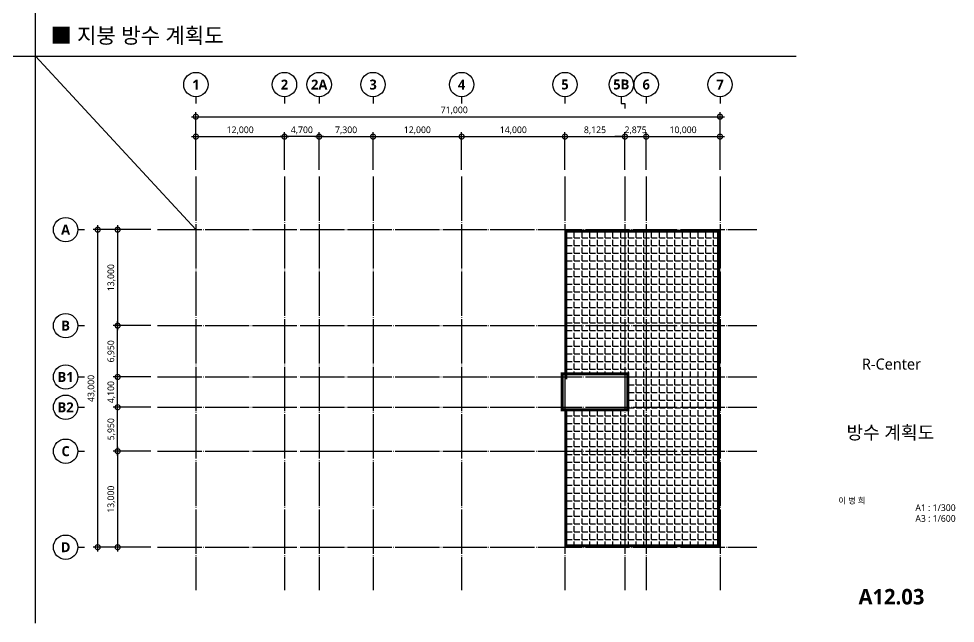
# Model space of a CAD drawing. Header units: millimetres. Extents: x 13950 to 241710, y 6300 to 171900.
# Drawn here: x 114722 to 241591, y 6300 to 88164 of the extents above; entities that cross this region are included whole.
import ezdxf
from ezdxf.enums import TextEntityAlignment as Align

# ---------------------------------------------------------------- set-up
doc = ezdxf.new("R2010")
doc.units = ezdxf.units.MM
doc.header["$LTSCALE"] = 200
doc.linetypes.add('CEN-GAUN', pattern=[32.2, 30, -1, 0.2, -1])
doc.linetypes.add('PHANTOM2', pattern=[1.25, 0.625, -0.125, 0.125, -0.125, 0.125, -0.125])
doc.layers.get('DEFPOINTS').update_dxf_attribs({"color": 137})
for name, color, linetype in [('AA-고무아스팔트3층 복합방수', 5, 'Continuous'), ('CEN', 1, 'CEN-GAUN'), ('DIM', 7, 'Continuous'), ('ELE-2', 2, 'Continuous'), ('ELE-4', 4, 'Continuous'), ('SYM-BUB', 3, 'Continuous'), ('TEXT', 3, 'Continuous'), ('WALL', 3, 'Continuous'), ('XR-SHEET$0$TITLE', 252, 'Continuous'), ('XR-SHEET$1$SHT', 252, 'Continuous'), ('XR-SHEET$1$TEXT', 252, 'Continuous')]:
    doc.layers.add(name, color=color, linetype=linetype)
doc.styles.add('$0$스타일1', font='malgun.ttf')
doc.styles.add('XR-SHEET$0$굴림체(옥산)', font='GulimChe.ttf')
doc.styles.add('맑은고딕B', font='malgunbd.ttf')
doc.styles.add('스타일1', font='malgun.ttf')
doc.styles.add('스타일2', font='malgunbd.ttf')
doc.dimstyles.new('CJA', dxfattribs={"dimscale": 300, "dimtxt": 2.7, "dimasz": 1, "dimexe": 2, "dimexo": 3, "dimgap": 1, "dimtad": 1, "dimdec": 0, "dimzin": 1, "dimdsep": 46, "dimlunit": 6, "dimtxsty": '$0$스타일1', "dimblk": 'CJDOT', "dimcen": 0.09, "dimdle": 1, "dimclrd": 256, "dimclre": 256, "dimclrt": 3, "dimadec": 0, "dimazin": 0, "dimtfac": 1, "dimtdec": 0, "dimtix": 1, "dimtmove": 2, "dimatfit": 3, "dimldrblk": 'CJDOT', "dimfxl": 1, "dimtolj": 1, "dimtzin": 1, "dimarcsym": 0})

# ---------------------------------------------------------------- blocks, each defined once
blk = doc.blocks.new('XR-SHEET$0$TITLE')
at = {"layer": 'XR-SHEET$0$TITLE', "style": 'XR-SHEET$0$굴림체(옥산)'}
for tag, height, p in [('동명칭', 6, (776.77, -457.26)), ('SCALE-A1', 3, (797.5, -522)), ('SCALE-A3', 3, (797.5, -527)), ('DATA', 3, (797.5, -540))]:
    blk.add_attdef(tag, text='', height=height, dxfattribs=at).set_placement(p, align=Align.MIDDLE)
for tag, height, p in [('TITLE1', 6, (776.5, -479.4)), ('TITLE4', 6, (776.5, -484.39)), ('TITLE2', 6, (776.5, -489)), ('TITLE5', 6, (776.5, -493.99)), ('TITLE3', 6, (776.5, -498.7)), ('NAME-1', 3, (760.16, -517.5)), ('NAME-2', 3, (760.16, -526.5)), ('A0.00', 7, (776.5, -561))]:
    blk.add_attdef(tag, text='', height=height, dxfattribs=at).set_placement(p, align=Align.MIDDLE_CENTER)
blk = doc.blocks.new('_DotSmall')
at = {"color": 0, "linetype": 'ByBlock', "const_width": 0.5}
blk.add_lwpolyline([(-0.0625, 0, 1), (0.0625, 0, 1)], format="xyb", close=True, dxfattribs=at)
blk = doc.blocks.new('*D38')
at = {"layer": 'DEFPOINTS', "color": 0, "transparency": 16777216}
for p in [(3100, -16400), (11200, -16400), (11200, -59400)]:
    blk.add_point(p, dxfattribs=at)
at = {"layer": 'DIM', "color": 7, "lineweight": -2, "transparency": 16777216}
for p, q in [((10300, -16400), (2500, -16400)), ((3100, -60000), (3100, -15800)), ((10300, -59400), (2500, -59400))]:
    blk.add_line(p, q, dxfattribs=at)
at = {"layer": 'DIM', "color": 7, "lineweight": -2, "transparency": 16777216, "xscale": 1350, "yscale": 1350, "zscale": 1350}
for p, rotation in [((3100, -16400), 90), ((3100, -59400), 270)]:
    blk.add_blockref('_DotSmall', p, dxfattribs=dict(at, rotation=rotation))
at = {"layer": 'DIM', "color": 3, "transparency": 16777216, "insert": (2260, -37900), "char_height": 900, "attachment_point": 5, "rotation": 90, "style": '$0$스타일1'}
blk.add_mtext('\\A1;43,000', dxfattribs=at)
blk = doc.blocks.new('CJDOT')
blk.add_line((-2, 0), (2, 0))
at = {"const_width": 0.5}
blk.add_lwpolyline([(-0.25, 0, 1), (0.25, 0, 1)], format="xyb", close=True, dxfattribs=at)
blk = doc.blocks.new('*D39')
at = {"layer": 'DEFPOINTS', "color": 0, "transparency": 16777216}
for p in [(11200, -16400), (5800, -29400), (11200, -29400)]:
    blk.add_point(p, dxfattribs=at)
at = {"layer": 'DIM', "color": 7, "lineweight": -2, "transparency": 16777216}
for p, q in [((10300, -16400), (5200, -16400)), ((5800, -15800), (5800, -30000)), ((10300, -29400), (5200, -29400))]:
    blk.add_line(p, q, dxfattribs=at)
at = {"layer": 'DIM', "color": 7, "lineweight": -2, "transparency": 16777216, "xscale": 1350, "yscale": 1350, "zscale": 1350}
for p, rotation in [((5800, -16400), 90), ((5800, -29400), 270)]:
    blk.add_blockref('_DotSmall', p, dxfattribs=dict(at, rotation=rotation))
at = {"layer": 'DIM', "color": 3, "transparency": 16777216, "insert": (4957, -22900), "char_height": 900, "attachment_point": 5, "rotation": 90, "style": '$0$스타일1'}
blk.add_mtext('\\A1;13,000', dxfattribs=at)
blk = doc.blocks.new('*D40')
at = {"layer": 'DEFPOINTS', "color": 0, "transparency": 16777216}
for p in [(11200, -46400), (5800, -59400), (11200, -59400)]:
    blk.add_point(p, dxfattribs=at)
at = {"layer": 'DIM', "color": 7, "lineweight": -2, "transparency": 16777216}
for p, q in [((10300, -46400), (5200, -46400)), ((5800, -45800), (5800, -60000)), ((10300, -59400), (5200, -59400))]:
    blk.add_line(p, q, dxfattribs=at)
at = {"layer": 'DIM', "color": 7, "lineweight": -2, "transparency": 16777216, "xscale": 1350, "yscale": 1350, "zscale": 1350}
for p, rotation in [((5800, -46400), 90), ((5800, -59400), 270)]:
    blk.add_blockref('_DotSmall', p, dxfattribs=dict(at, rotation=rotation))
at = {"layer": 'DIM', "color": 3, "transparency": 16777216, "insert": (4957, -52900), "char_height": 900, "attachment_point": 5, "rotation": 90, "style": '$0$스타일1'}
blk.add_mtext('\\A1;13,000', dxfattribs=at)
blk = doc.blocks.new('NEW_BUB')
at = {"layer": 'SYM-BUB', "color": 6}
blk.add_line((0, 3), (0, 0), dxfattribs=at)
blk.add_circle((0, 8.5), 5.5, dxfattribs=at)
at = {"layer": 'SYM-BUB', "color": 3, "style": '스타일2'}
blk.add_attdef('X', text='', height=4.5, dxfattribs=at).set_placement((0, 8.5), align=Align.MIDDLE)
blk = doc.blocks.new('*D31')
at = {"layer": 'DEFPOINTS', "color": 0, "transparency": 16777216}
for p in [(87400, -1100), (16400, -9200), (87400, -9200)]:
    blk.add_point(p, dxfattribs=at)
at = {"layer": 'DIM', "color": 7, "lineweight": -2, "transparency": 16777216}
for p, q in [((15800, -1100), (88000, -1100)), ((16400, -8300), (16400, -500)), ((87400, -8300), (87400, -500))]:
    blk.add_line(p, q, dxfattribs=at)
at = {"layer": 'DIM', "color": 7, "lineweight": -2, "transparency": 16777216, "xscale": 1350, "yscale": 1350, "zscale": 1350, "rotation": 180}
blk.add_blockref('_DotSmall', (16400, -1100), dxfattribs=at)
at = {"layer": 'DIM', "color": 7, "lineweight": -2, "transparency": 16777216, "xscale": 1350, "yscale": 1350, "zscale": 1350}
blk.add_blockref('_DotSmall', (87400, -1100), dxfattribs=at)
at = {"layer": 'DIM', "color": 3, "transparency": 16777216, "insert": (51400, -257), "char_height": 900, "attachment_point": 5, "style": '스타일1'}
blk.add_mtext('\\A1;71,000', dxfattribs=at)
blk = doc.blocks.new('*D32')
at = {"layer": 'DEFPOINTS', "color": 0, "transparency": 16777216}
for p in [(87400, -3800), (77400, -9200), (87400, -9200)]:
    blk.add_point(p, dxfattribs=at)
at = {"layer": 'DIM', "color": 7, "lineweight": -2, "transparency": 16777216}
for p, q in [((76800, -3800), (88000, -3800)), ((77400, -8300), (77400, -3200)), ((87400, -8300), (87400, -3200))]:
    blk.add_line(p, q, dxfattribs=at)
at = {"layer": 'DIM', "color": 7, "lineweight": -2, "transparency": 16777216, "xscale": 1350, "yscale": 1350, "zscale": 1350, "rotation": 180}
blk.add_blockref('_DotSmall', (77400, -3800), dxfattribs=at)
at = {"layer": 'DIM', "color": 7, "lineweight": -2, "transparency": 16777216, "xscale": 1350, "yscale": 1350, "zscale": 1350}
blk.add_blockref('_DotSmall', (87400, -3800), dxfattribs=at)
at = {"layer": 'DIM', "color": 3, "transparency": 16777216, "insert": (82400, -2957), "char_height": 900, "attachment_point": 5, "style": '스타일1'}
blk.add_mtext('\\A1;10,000', dxfattribs=at)
blk = doc.blocks.new('*D33')
at = {"layer": 'DEFPOINTS', "color": 0, "transparency": 16777216}
for p in [(66400, -3800), (52400, -9200), (66400, -9200)]:
    blk.add_point(p, dxfattribs=at)
at = {"layer": 'DIM', "color": 7, "lineweight": -2, "transparency": 16777216}
for p, q in [((51800, -3800), (67000, -3800)), ((52400, -8300), (52400, -3200)), ((66400, -8300), (66400, -3200))]:
    blk.add_line(p, q, dxfattribs=at)
at = {"layer": 'DIM', "color": 7, "lineweight": -2, "transparency": 16777216, "xscale": 1350, "yscale": 1350, "zscale": 1350, "rotation": 180}
blk.add_blockref('_DotSmall', (52400, -3800), dxfattribs=at)
at = {"layer": 'DIM', "color": 7, "lineweight": -2, "transparency": 16777216, "xscale": 1350, "yscale": 1350, "zscale": 1350}
blk.add_blockref('_DotSmall', (66400, -3800), dxfattribs=at)
at = {"layer": 'DIM', "color": 3, "transparency": 16777216, "insert": (59400, -2957), "char_height": 900, "attachment_point": 5, "style": '스타일1'}
blk.add_mtext('\\A1;14,000', dxfattribs=at)
blk = doc.blocks.new('*D34')
at = {"layer": 'DEFPOINTS', "color": 0, "transparency": 16777216}
for p in [(52400, -3800), (40400, -9200), (52400, -9200)]:
    blk.add_point(p, dxfattribs=at)
at = {"layer": 'DIM', "color": 7, "lineweight": -2, "transparency": 16777216}
for p, q in [((39800, -3800), (53000, -3800)), ((40400, -8300), (40400, -3200)), ((52400, -8300), (52400, -3200))]:
    blk.add_line(p, q, dxfattribs=at)
at = {"layer": 'DIM', "color": 7, "lineweight": -2, "transparency": 16777216, "xscale": 1350, "yscale": 1350, "zscale": 1350, "rotation": 180}
blk.add_blockref('_DotSmall', (40400, -3800), dxfattribs=at)
at = {"layer": 'DIM', "color": 7, "lineweight": -2, "transparency": 16777216, "xscale": 1350, "yscale": 1350, "zscale": 1350}
blk.add_blockref('_DotSmall', (52400, -3800), dxfattribs=at)
at = {"layer": 'DIM', "color": 3, "transparency": 16777216, "insert": (46400, -2957), "char_height": 900, "attachment_point": 5, "style": '스타일1'}
blk.add_mtext('\\A1;12,000', dxfattribs=at)
blk = doc.blocks.new('*D35')
at = {"layer": 'DEFPOINTS', "color": 0, "transparency": 16777216}
for p in [(28400, -3800), (16400, -9200), (28400, -9200)]:
    blk.add_point(p, dxfattribs=at)
at = {"layer": 'DIM', "color": 7, "lineweight": -2, "transparency": 16777216}
for p, q in [((15800, -3800), (29000, -3800)), ((16400, -8300), (16400, -3200)), ((28400, -8300), (28400, -3200))]:
    blk.add_line(p, q, dxfattribs=at)
at = {"layer": 'DIM', "color": 7, "lineweight": -2, "transparency": 16777216, "xscale": 1350, "yscale": 1350, "zscale": 1350, "rotation": 180}
blk.add_blockref('_DotSmall', (16400, -3800), dxfattribs=at)
at = {"layer": 'DIM', "color": 7, "lineweight": -2, "transparency": 16777216, "xscale": 1350, "yscale": 1350, "zscale": 1350}
blk.add_blockref('_DotSmall', (28400, -3800), dxfattribs=at)
at = {"layer": 'DIM', "color": 3, "transparency": 16777216, "insert": (22400, -2957), "char_height": 900, "attachment_point": 5, "style": '스타일1'}
blk.add_mtext('\\A1;12,000', dxfattribs=at)
blk = doc.blocks.new('*D36')
at = {"layer": 'DEFPOINTS', "color": 0, "transparency": 16777216}
for p in [(5799, -40450), (11200, -40450), (11200, -46400)]:
    blk.add_point(p, dxfattribs=at)
at = {"layer": 'DIM', "color": 7, "lineweight": -2, "transparency": 16777216}
for p, q in [((10300, -40450), (5199, -40450)), ((5799, -47000), (5799, -39850)), ((10300, -46400), (5199, -46400))]:
    blk.add_line(p, q, dxfattribs=at)
at = {"layer": 'DIM', "color": 7, "lineweight": -2, "transparency": 16777216, "xscale": 1350, "yscale": 1350, "zscale": 1350}
for p, rotation in [((5799, -40450), 90), ((5799, -46400), 270)]:
    blk.add_blockref('_DotSmall', p, dxfattribs=dict(at, rotation=rotation))
at = {"layer": 'DIM', "color": 3, "transparency": 16777216, "insert": (4959, -43425), "char_height": 900, "attachment_point": 5, "rotation": 90, "style": '$0$스타일1'}
blk.add_mtext('\\A1;5,950', dxfattribs=at)
blk = doc.blocks.new('*D37')
at = {"layer": 'DEFPOINTS', "color": 0, "transparency": 16777216}
for p in [(5800, -36350), (11200, -36350), (11200, -40450)]:
    blk.add_point(p, dxfattribs=at)
at = {"layer": 'DIM', "color": 7, "lineweight": -2, "transparency": 16777216}
for p, q in [((10300, -36350), (5200, -36350)), ((5800, -41050), (5800, -35750)), ((10300, -40450), (5200, -40450))]:
    blk.add_line(p, q, dxfattribs=at)
at = {"layer": 'DIM', "color": 7, "lineweight": -2, "transparency": 16777216, "xscale": 1350, "yscale": 1350, "zscale": 1350}
for p, rotation in [((5800, -36350), 90), ((5800, -40450), 270)]:
    blk.add_blockref('_DotSmall', p, dxfattribs=dict(at, rotation=rotation))
at = {"layer": 'DIM', "color": 3, "transparency": 16777216, "insert": (4957, -38400), "char_height": 900, "attachment_point": 5, "rotation": 90, "style": '$0$스타일1'}
blk.add_mtext('\\A1;4,100', dxfattribs=at)
blk = doc.blocks.new('*D26')
at = {"layer": 'DEFPOINTS', "color": 0, "transparency": 16777216}
for p in [(5800, -29400), (11200, -29400), (11200, -36350)]:
    blk.add_point(p, dxfattribs=at)
at = {"layer": 'DIM', "color": 7, "lineweight": -2, "transparency": 16777216}
for p, q in [((5800, -36950), (5800, -28800)), ((10300, -29400), (5200, -29400)), ((10300, -36350), (5200, -36350))]:
    blk.add_line(p, q, dxfattribs=at)
at = {"layer": 'DIM', "color": 7, "lineweight": -2, "transparency": 16777216, "xscale": 1350, "yscale": 1350, "zscale": 1350}
for p, rotation in [((5800, -29400), 90), ((5800, -36350), 270)]:
    blk.add_blockref('_DotSmall', p, dxfattribs=dict(at, rotation=rotation))
at = {"layer": 'DIM', "color": 3, "transparency": 16777216, "insert": (4960, -32875), "char_height": 900, "attachment_point": 5, "rotation": 90, "style": '$0$스타일1'}
blk.add_mtext('\\A1;6,950', dxfattribs=at)
blk = doc.blocks.new('*D27')
at = {"layer": 'DEFPOINTS', "color": 0, "transparency": 16777216}
for p in [(28400, -3800), (28400, -9200), (33100, -9200)]:
    blk.add_point(p, dxfattribs=at)
at = {"layer": 'DIM', "color": 7, "lineweight": -2, "transparency": 16777216}
for p, q in [((33700, -3800), (27800, -3800)), ((28400, -8300), (28400, -3200)), ((33100, -8300), (33100, -3200))]:
    blk.add_line(p, q, dxfattribs=at)
at = {"layer": 'DIM', "color": 7, "lineweight": -2, "transparency": 16777216, "xscale": 1350, "yscale": 1350, "zscale": 1350, "rotation": 180}
blk.add_blockref('_DotSmall', (28400, -3800), dxfattribs=at)
at = {"layer": 'DIM', "color": 7, "lineweight": -2, "transparency": 16777216, "xscale": 1350, "yscale": 1350, "zscale": 1350}
blk.add_blockref('_DotSmall', (33100, -3800), dxfattribs=at)
at = {"layer": 'DIM', "color": 3, "transparency": 16777216, "insert": (30750, -2960), "char_height": 900, "attachment_point": 5, "style": '스타일1'}
blk.add_mtext('\\A1;4,700', dxfattribs=at)
blk = doc.blocks.new('*D28')
at = {"layer": 'DEFPOINTS', "color": 0, "transparency": 16777216}
for p in [(40400, -3800), (33100, -9200), (40400, -9200)]:
    blk.add_point(p, dxfattribs=at)
at = {"layer": 'DIM', "color": 7, "lineweight": -2, "transparency": 16777216}
for p, q in [((32500, -3800), (41000, -3800)), ((33100, -8300), (33100, -3200)), ((40400, -8300), (40400, -3200))]:
    blk.add_line(p, q, dxfattribs=at)
at = {"layer": 'DIM', "color": 7, "lineweight": -2, "transparency": 16777216, "xscale": 1350, "yscale": 1350, "zscale": 1350, "rotation": 180}
blk.add_blockref('_DotSmall', (33100, -3800), dxfattribs=at)
at = {"layer": 'DIM', "color": 7, "lineweight": -2, "transparency": 16777216, "xscale": 1350, "yscale": 1350, "zscale": 1350}
blk.add_blockref('_DotSmall', (40400, -3800), dxfattribs=at)
at = {"layer": 'DIM', "color": 3, "transparency": 16777216, "insert": (36750, -2960), "char_height": 900, "attachment_point": 5, "style": '스타일1'}
blk.add_mtext('\\A1;7,300', dxfattribs=at)
blk = doc.blocks.new('*D29')
at = {"layer": 'DEFPOINTS', "color": 0, "transparency": 16777216}
for p in [(74525, -3800), (66400, -9200), (74525, -9200)]:
    blk.add_point(p, dxfattribs=at)
at = {"layer": 'DIM', "color": 7, "lineweight": -2, "transparency": 16777216}
for p, q in [((65800, -3800), (75125, -3800)), ((66400, -8300), (66400, -3200)), ((74525, -8300), (74525, -3200))]:
    blk.add_line(p, q, dxfattribs=at)
at = {"layer": 'DIM', "color": 7, "lineweight": -2, "transparency": 16777216, "xscale": 1350, "yscale": 1350, "zscale": 1350, "rotation": 180}
blk.add_blockref('_DotSmall', (66400, -3800), dxfattribs=at)
at = {"layer": 'DIM', "color": 7, "lineweight": -2, "transparency": 16777216, "xscale": 1350, "yscale": 1350, "zscale": 1350}
blk.add_blockref('_DotSmall', (74525, -3800), dxfattribs=at)
at = {"layer": 'DIM', "color": 3, "transparency": 16777216, "insert": (70462, -2957), "char_height": 900, "attachment_point": 5, "style": '스타일1'}
blk.add_mtext('\\A1;8,125', dxfattribs=at)
blk = doc.blocks.new('*D30')
at = {"layer": 'DEFPOINTS', "color": 0, "transparency": 16777216}
for p in [(77400, -3799), (74525, -9200), (77400, -9200)]:
    blk.add_point(p, dxfattribs=at)
at = {"layer": 'DIM', "color": 7, "lineweight": -2, "transparency": 16777216}
for p, q in [((74525, -3799), (73175, -3799)), ((74525, -8300), (74525, -3199)), ((74525, -3799), (77400, -3799)), ((77400, -8300), (77400, -3199)), ((77400, -3799), (78750, -3799))]:
    blk.add_line(p, q, dxfattribs=at)
at = {"layer": 'DIM', "color": 7, "lineweight": -2, "transparency": 16777216, "xscale": 1350, "yscale": 1350, "zscale": 1350}
blk.add_blockref('_DotSmall', (74525, -3799), dxfattribs=at)
at = {"layer": 'DIM', "color": 7, "lineweight": -2, "transparency": 16777216, "xscale": 1350, "yscale": 1350, "zscale": 1350, "rotation": 180}
blk.add_blockref('_DotSmall', (77400, -3799), dxfattribs=at)
at = {"layer": 'DIM', "color": 3, "transparency": 16777216, "insert": (75962, -2959), "char_height": 900, "attachment_point": 5, "style": '스타일1'}
blk.add_mtext('\\A1;2,875', dxfattribs=at)
blk = doc.blocks.new('A$C5ac5f35e_2F~')
at = {"layer": 'CEN'}
for p, q in [((16400, -9200), (16400, -65208.6)), ((28400, -9200), (28400, -65208.6)), ((33100, -9200), (33100, -65208.6)), ((40400, -9200), (40400, -65208.6)), ((52400, -9200), (52400, -65208.6)), ((66400, -9200), (66400, -65208.6)), ((74525, -9200), (74525, -65208.6)), ((77400, -9200), (77400, -65208.6)), ((87400, -9200), (87400, -65208.6)), ((11200, -16400), (92400, -16400)), ((11200, -29400), (92400, -29400)), ((11200, -36350), (92400, -36350)), ((11200, -40450), (92400, -40450)), ((11200, -46400), (92400, -46400)), ((11200, -59400), (92400, -59400))]:
    blk.add_line(p, q, dxfattribs=at)
at = {"layer": 'SYM-BUB', "color": 6}
blk.add_lwpolyline([(74025, 700), (74525, 700), (74525, 0)], dxfattribs=at)
at = {"layer": 'SYM-BUB', "xscale": 300, "yscale": 300, "zscale": 300}
for p, values in [((16400, 700), {'X': '1'}), ((28400, 700), {'X': '2'}), ((33100, 700), {'X': '2A'}), ((40400, 700), {'X': '3'}), ((52400, 700), {'X': '4'}), ((66400, 700), {'X': '5'}), ((74025, 700), {'X': '5B'}), ((77400, 700), {'X': '6'}), ((87400, 700), {'X': '7'})]:
    blk.add_blockref('NEW_BUB', p, dxfattribs=at).add_auto_attribs(values)
at = {"layer": 'SYM-BUB'}
ref = blk.add_blockref('NEW_BUB', (1300, -16400), dxfattribs=dict(at, xscale=300, yscale=300, zscale=300, rotation=90))
ref.add_attrib('X', 'A', dxfattribs={"color": 3, "height": 1350, "style": '스타일2'}).set_placement((-1250, -16400), align=Align.MIDDLE)
ref = blk.add_blockref('NEW_BUB', (1300, -29400), dxfattribs=dict(at, xscale=300, yscale=300, zscale=300, rotation=90))
ref.add_attrib('X', 'B', dxfattribs={"color": 3, "height": 1350, "style": '스타일2'}).set_placement((-1250, -29400), align=Align.MIDDLE)
ref = blk.add_blockref('NEW_BUB', (1300, -36350), dxfattribs=dict(at, xscale=300, yscale=300, zscale=300, rotation=90))
ref.add_attrib('X', 'B1', dxfattribs={"color": 3, "height": 1350, "style": '스타일2'}).set_placement((-1250, -36350), align=Align.MIDDLE)
ref = blk.add_blockref('NEW_BUB', (1300, -40450), dxfattribs=dict(at, xscale=300, yscale=300, zscale=300, rotation=90))
ref.add_attrib('X', 'B2', dxfattribs={"color": 3, "height": 1350, "style": '스타일2'}).set_placement((-1250, -40450), align=Align.MIDDLE)
ref = blk.add_blockref('NEW_BUB', (1300, -46400), dxfattribs=dict(at, xscale=300, yscale=300, zscale=300, rotation=90))
ref.add_attrib('X', 'C', dxfattribs={"color": 3, "height": 1350, "style": '스타일2'}).set_placement((-1250, -46400), align=Align.MIDDLE)
ref = blk.add_blockref('NEW_BUB', (1300, -59400), dxfattribs=dict(at, xscale=300, yscale=300, zscale=300, rotation=90))
ref.add_attrib('X', 'D', dxfattribs={"color": 3, "height": 1350, "style": '스타일2'}).set_placement((-1250, -59400), align=Align.MIDDLE)
at = {"layer": 'DIM'}
dim = blk.add_linear_dim(base=(87400, -1100), p1=(16400, -9200), p2=(87400, -9200), angle=180, dimstyle='CJA', override={"dimtxt": 3, "dimasz": 4.5, "dimtxsty": '스타일1', "dimblk1": 'DotSmall', "dimblk2": 'DotSmall', "dimsah": 1, "dimdle": 2, "dimclrd": 7, "dimclre": 7}, dxfattribs=at)
dim.commit()
dim.dimension.update_dxf_attribs({"geometry": '*D31', "text_midpoint": (51400, -257.1), "dimtype": 160})
for base, p1, p2, picture, middle in [((28400, -3800), (16400, -9200), (28400, -9200), '*D35', (22400, -2957.1)), ((28400, -3800), (33100, -9200), (28400, -9200), '*D27', (30750, -2959.5)), ((40400, -3800), (33100, -9200), (40400, -9200), '*D28', (36750, -2959.5)), ((52400, -3800), (40400, -9200), (52400, -9200), '*D34', (46400, -2957.1)), ((66400, -3800), (52400, -9200), (66400, -9200), '*D33', (59400, -2957.1)), ((74525, -3800), (66400, -9200), (74525, -9200), '*D29', (70462.5, -2957.1)), ((77400, -3799.4), (74525, -9200), (77400, -9200), '*D30', (75962.5, -2958.9)), ((87400, -3800), (77400, -9200), (87400, -9200), '*D32', (82400, -2957.1))]:
    dim = blk.add_linear_dim(base=base, p1=p1, p2=p2, dimstyle='CJA', override={"dimtxt": 3, "dimasz": 4.5, "dimtxsty": '스타일1', "dimblk1": 'DotSmall', "dimblk2": 'DotSmall', "dimsah": 1, "dimdle": 2, "dimclrd": 7, "dimclre": 7}, dxfattribs=at)
    dim.commit()
    dim.dimension.update_dxf_attribs({"geometry": picture, "text_midpoint": middle})
for base, p1, p2, angle, override, picture, middle in [((3100, -16400), (11200, -59400), (11200, -16400), 270, {"dimscale": 300, "dimtxt": 3, "dimasz": 4.5, "dimblk1": 'DotSmall', "dimblk2": 'DotSmall', "dimsah": 1, "dimdle": 2, "dimclrd": 7, "dimclre": 7}, '*D38', (2259.5, -37900)), ((5800, -29400), (11200, -16400), (11200, -29400), 90, {"dimscale": 300, "dimtxt": 3, "dimasz": 4.5, "dimblk1": 'DotSmall', "dimblk2": 'DotSmall', "dimsah": 1, "dimdle": 2, "dimclrd": 7, "dimclre": 7}, '*D39', (4957.1, -22900)), ((5800, -29400), (11200, -36350), (11200, -29400), 90, {"dimtxt": 3, "dimasz": 4.5, "dimblk1": 'DotSmall', "dimblk2": 'DotSmall', "dimsah": 1, "dimdle": 2, "dimclrd": 7, "dimclre": 7}, '*D26', (4959.5, -32875)), ((5800, -36350), (11200, -40450), (11200, -36350), 90, {"dimtxt": 3, "dimasz": 4.5, "dimblk1": 'DotSmall', "dimblk2": 'DotSmall', "dimsah": 1, "dimdle": 2, "dimclrd": 7, "dimclre": 7}, '*D37', (4957.1, -38400)), ((5799.4, -40450), (11200, -46400), (11200, -40450), 90, {"dimtxt": 3, "dimasz": 4.5, "dimblk1": 'DotSmall', "dimblk2": 'DotSmall', "dimsah": 1, "dimdle": 2, "dimclrd": 7, "dimclre": 7}, '*D36', (4958.9, -43425)), ((5800, -59400), (11200, -46400), (11200, -59400), 270, {"dimscale": 300, "dimtxt": 3, "dimasz": 4.5, "dimblk1": 'DotSmall', "dimblk2": 'DotSmall', "dimsah": 1, "dimdle": 2, "dimclrd": 7, "dimclre": 7}, '*D40', (4957.1, -52900))]:
    dim = blk.add_linear_dim(base=base, p1=p1, p2=p2, angle=angle, dimstyle='CJA', override=override, dxfattribs=at)
    dim.commit()
    dim.dimension.update_dxf_attribs({"geometry": picture, "text_midpoint": middle})

msp = doc.modelspace()

# ---------------------------------------------------------------- hatches: boundary and pattern name
at = {"layer": 'AA-고무아스팔트3층 복합방수', "linetype": 'Continuous', "ltscale": 2}
h = msp.add_hatch(dxfattribs=at)
h.set_pattern_fill('ANGLE', scale=150, style=0)
h.set_pattern_definition([(0, (433062.4, -622528.7), (0, 1047.75), [762, -285.75]), (90, (433062.4, -622528.7), (-1047.75, 6e-14), [762, -285.75])])
h.paths.add_polyline_path([(188821, 40062), (197221, 40062), (197221, 35142), (188821, 35142), (188821, 16802), (209521, 16802), (209521, 59402), (188821, 59402)])

# ---------------------------------------------------------------- linework, layer by layer
at = {"layer": 'CEN', "color": 4, "linetype": 'PHANTOM2', "ltscale": 10, "const_width": 400}
msp.add_lwpolyline([(188821, 39352), (188821, 59402), (209521, 59402), (209521, 16802), (188821, 16802), (188821, 35002)], dxfattribs=at)
msp.add_lwpolyline([(188321, 40062), (197221, 40062), (197221, 35192), (188321, 35192)], close=True, dxfattribs=at)
at = {"layer": 'DEFPOINTS'}
msp.add_lwpolyline([(138721, 59602), (117000, 83100)], dxfattribs=at)
at = {"layer": 'ELE-2', "color": 2}
msp.add_line((117000, 6300), (117000, 171900), dxfattribs=at)
at = {"layer": 'ELE-4'}
msp.add_line((13950, 83100), (220050, 83100), dxfattribs=at)

# ---------------------------------------------------------------- block references
msp.add_blockref('A$C5ac5f35e_2F~', (122321, 76002))
at = {"layer": 'TEXT'}
ref = msp.add_blockref('XR-SHEET$0$TITLE', (0, 0), dxfattribs=dict(at, xscale=300, yscale=300, zscale=300))
ref.add_attrib('TITLE2', '방수 계획도', dxfattribs={"layer": 'XR-SHEET$1$SHT', "color": 4, "true_color": 0x000004, "height": 1800, "style": '맑은고딕B'}).set_placement((232800, 32126), align=Align.MIDDLE_CENTER)
ref.add_attrib('NAME-1', '이 병 희', dxfattribs={"layer": 'XR-SHEET$1$TEXT', "color": 3, "true_color": 0x000003, "height": 810, "style": '스타일1'}).set_placement((225750, 22900, 4131), align=Align.MIDDLE_LEFT)
ref.add_attrib('SCALE-A1', 'A1 : 1/300', dxfattribs={"layer": 'XR-SHEET$1$SHT', "color": 3, "true_color": 0x000003, "height": 900, "style": '스타일1'}).set_placement((238917, 21952), align=Align.MIDDLE_CENTER)
ref.add_attrib('SCALE-A3', 'A3 : 1/600', dxfattribs={"layer": 'XR-SHEET$1$SHT', "color": 3, "true_color": 0x000003, "height": 900, "style": '스타일1'}).set_placement((238917, 20492), align=Align.MIDDLE_CENTER)
ref.add_attrib('A0.00', 'A12.03', dxfattribs={"layer": 'XR-SHEET$1$SHT', "color": 4, "true_color": 0x000004, "height": 2100, "style": '맑은고딕B'}).set_placement((232950, 9900), align=Align.MIDDLE_CENTER)

# ---------------------------------------------------------------- texts
at = {"layer": 'TEXT', "style": '스타일1'}
msp.add_text('■ 지붕 방수 계획도', height=2100, dxfattribs=at).set_placement((119038, 84843))
at = {"layer": 'WALL', "style": '스타일1'}
msp.add_text('R-Center', height=1500, dxfattribs=at).set_placement((232950, 41400), align=Align.MIDDLE_CENTER)

doc.saveas('drawing.dxf')
